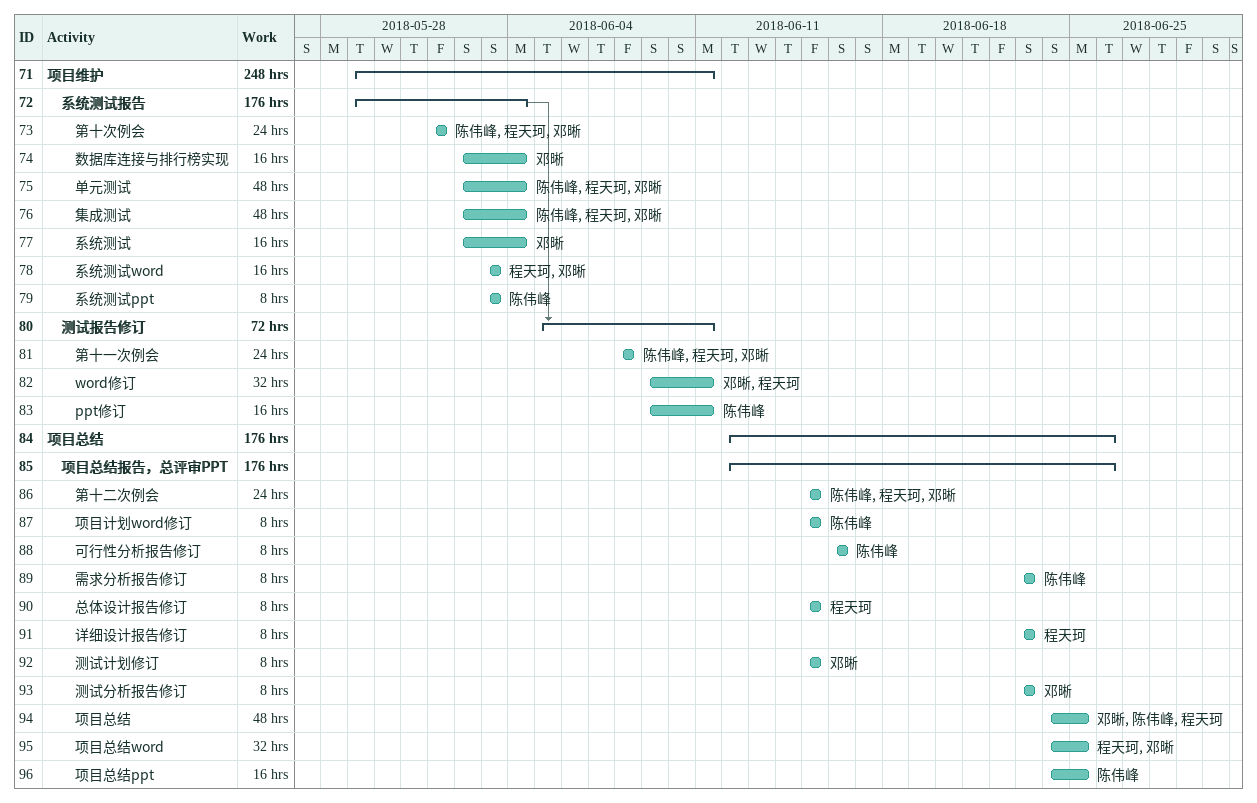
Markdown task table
| ID | Level | Task | Start | Finish | Predecessors | Resources | Work (h) |
|---|---|---|---|---|---|---|---|
| 71 | 1 | **项目维护** | 2018-05-29 | 2018-06-11 |  |  | 248 |
| 72 | 2 | **系统测试报告** | 2018-05-29 | 2018-06-04 |  |  | 176 |
| 73 | 3 | 第十次例会 | 2018-06-01 | 2018-06-01 |  | 陈伟峰, 程天珂, 邓晰 | 24 |
| 74 | 3 | 数据库连接与排行榜实现 | 2018-06-02 | 2018-06-04 |  | 邓晰 | 16 |
| 75 | 3 | 单元测试 | 2018-06-02 | 2018-06-04 |  | 陈伟峰, 程天珂, 邓晰 | 48 |
| 76 | 3 | 集成测试 | 2018-06-02 | 2018-06-04 |  | 陈伟峰, 程天珂, 邓晰 | 48 |
| 77 | 3 | 系统测试 | 2018-06-02 | 2018-06-04 |  | 邓晰 | 16 |
| 78 | 3 | 系统测试word | 2018-06-03 | 2018-06-03 |  | 程天珂, 邓晰 | 16 |
| 79 | 3 | 系统测试ppt | 2018-06-03 | 2018-06-03 |  | 陈伟峰 | 8 |
| 80 | 2 | **测试报告修订** | 2018-06-05 | 2018-06-11 | 72 |  | 72 |
| 81 | 3 | 第十一次例会 | 2018-06-08 | 2018-06-08 |  | 陈伟峰, 程天珂, 邓晰 | 24 |
| 82 | 3 | word修订 | 2018-06-09 | 2018-06-11 |  | 邓晰, 程天珂 | 32 |
| 83 | 3 | ppt修订 | 2018-06-09 | 2018-06-11 |  | 陈伟峰 | 16 |
| 84 | 1 | **项目总结** | 2018-06-12 | 2018-06-26 |  |  | 176 |
| 85 | 2 | **项目总结报告，总评审PPT** | 2018-06-12 | 2018-06-26 |  |  | 176 |
| 86 | 3 | 第十二次例会 | 2018-06-15 | 2018-06-15 |  | 陈伟峰, 程天珂, 邓晰 | 24 |
| 87 | 3 | 项目计划word修订 | 2018-06-15 | 2018-06-15 |  | 陈伟峰 | 8 |
| 88 | 3 | 可行性分析报告修订 | 2018-06-16 | 2018-06-16 |  | 陈伟峰 | 8 |
| 89 | 3 | 需求分析报告修订 | 2018-06-23 | 2018-06-23 |  | 陈伟峰 | 8 |
| 90 | 3 | 总体设计报告修订 | 2018-06-15 | 2018-06-15 |  | 程天珂 | 8 |
| 91 | 3 | 详细设计报告修订 | 2018-06-23 | 2018-06-23 |  | 程天珂 | 8 |
| 92 | 3 | 测试计划修订 | 2018-06-15 | 2018-06-15 |  | 邓晰 | 8 |
| 93 | 3 | 测试分析报告修订 | 2018-06-23 | 2018-06-23 |  | 邓晰 | 8 |
| 94 | 3 | 项目总结 | 2018-06-24 | 2018-06-25 |  | 邓晰, 陈伟峰, 程天珂 | 48 |
| 95 | 3 | 项目总结word | 2018-06-24 | 2018-06-25 |  | 程天珂, 邓晰 | 32 |
| 96 | 3 | 项目总结ppt | 2018-06-24 | 2018-06-25 |  | 陈伟峰 | 16 |
